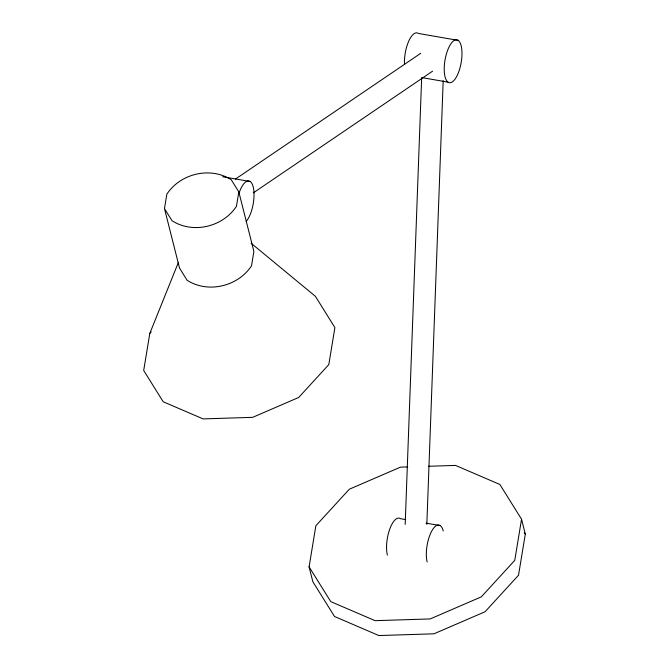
<?xml version="1.0" encoding="UTF-8"?>
<svg xmlns="http://www.w3.org/2000/svg" width="669" height="669" viewBox="0 0 669 669"><rect width="100%" height="100%" fill="white"/><g stroke="black" fill="none" stroke-linecap="round" stroke-linejoin="round"><path stroke-width="1" d="M405.18 524.371L421.662 77.52M426.83 524.362L443.187 80.648M164.465 208.577L166.84 194.186C180.371 173.564 210.258 166.297 231.24 179.744L238.825 191.903L253.886 251.419L251.511 265.819C237.98 286.441 208.092 293.708 187.111 280.261L179.526 268.093L164.465 208.577L172.05 220.745C193.032 234.192 222.919 226.925 236.45 206.303L238.825 191.903M178.422 262.348L149.797 333.446L143.693 370.467L163.194 401.751L203.1 418.903L252.698 417.331L298.709 397.461L328.797 364.613L334.901 327.593L315.392 296.317L251.118 243.24M428.503 466.268L455.539 465.415L499.868 484.465L521.544 519.219L525.307 534.096L518.525 575.231L485.092 611.734L433.972 633.811L378.863 635.55L334.525 616.492L312.849 581.737L309.086 566.86L315.877 525.725L349.31 489.231L400.43 467.154L407.705 466.92M521.544 519.219L514.762 560.354L481.329 596.848L430.209 618.925L375.1 620.673L330.762 601.615L309.086 566.86M149.797 333.446L151.194 331.924M235.388 179.116L420.692 53.336M253.292 192.881L432.567 71.19M458.181 40.374A21.784 8.179 -80.1 0 0 444.249 67.268A21.784 8.179 -80.1 0 0 456.86 76.141A21.784 8.179 -80.1 0 0 458.181 40.374L418.409 33.45A21.784 8.179 -80.1 0 0 408.742 41.152A21.784 8.179 -80.1 0 0 404.502 64.483M422.515 77.704L448.013 82.145M222.702 176.733L250.239 181.525M405.615 519.579L400.514 518.692A21.784 8.179 -80.1 0 0 389.709 529.221A21.784 8.179 -80.1 0 0 387.384 555.103M426.011 523.133L440.286 525.617M524.228 532.365L525.307 534.096M239.076 193.082A21.784 8.179 -80.1 0 1 253.225 186.986A21.784 8.179 -80.1 0 1 246.117 221.506M427.165 562.027A21.784 8.179 -80.1 0 1 431.438 531.621A21.784 8.179 -80.1 0 1 443.246 530.977"/></g></svg>
